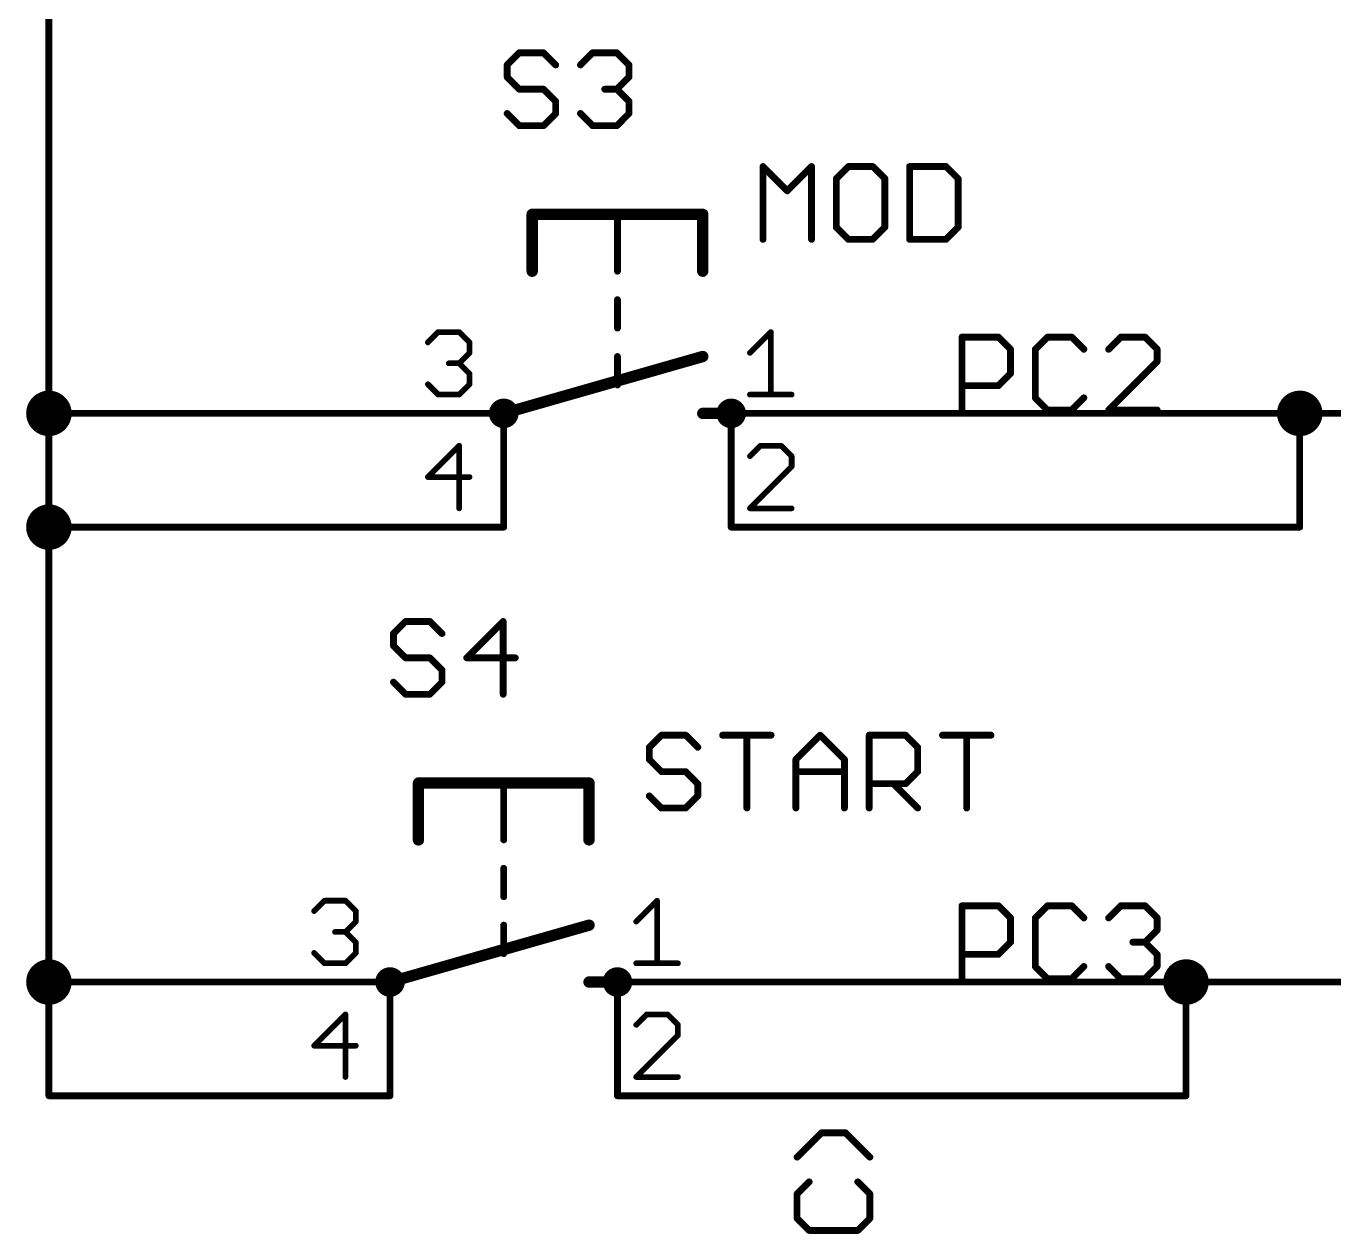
# Model space of a CAD drawing. Extents: x -13 to 211, y -15 to 133.
# Drawn here: x 121.41 to 150.62, y 80.74 to 107.71 of the extents above; entities that cross this region are included whole.
import ezdxf

# ---------------------------------------------------------------- set-up
doc = ezdxf.new("R2010")
doc.units = 0
for name, color, linetype in [('91', 94, 'CONTINUOUS'), ('94', 14, 'CONTINUOUS'), ('95', 251, 'CONTINUOUS'), ('96', 251, 'CONTINUOUS')]:
    doc.layers.add(name, color=color, linetype=linetype)

msp = doc.modelspace()

# ---------------------------------------------------------------- linework, layer by layer
at = {"layer": '91', "const_width": 0.1524}
for points in [[(121.92, 99.06), (121.92, 109.22)], [(121.92, 96.52), (121.92, 99.06)], [(129.54, 99.06), (121.92, 99.06)], [(139.7, 99.06), (149.86, 99.06)], [(149.86, 96.52), (149.86, 99.06)], [(121.92, 86.36), (121.92, 96.52)], [(129.54, 96.52), (121.92, 96.52)], [(139.7, 96.52), (149.86, 96.52)], [(121.92, 83.82), (121.92, 86.36)], [(127, 86.36), (121.92, 86.36)], [(147.32, 86.36), (137.16, 86.36)], [(149.86, 86.36), (147.32, 86.36)], [(147.32, 83.82), (147.32, 86.36)], [(127, 83.82), (121.92, 83.82)], [(137.16, 83.82), (147.32, 83.82)]]:
    msp.add_lwpolyline(points, dxfattribs=at)
at = {"layer": '91'}
for points, const_width in [([(121.92, 98.806, 1), (121.92, 99.314, 1), (121.92, 98.806)], 0.508), ([(149.86, 98.806, 1), (149.86, 99.314, 1), (149.86, 98.806)], 0.508), ([(121.9581, 99.06, 1), (121.8819, 99.06)], 0.0762), ([(121.92, 99.0981, 1), (121.92, 99.0219)], 0.0762), ([(121.8819, 99.06, 1), (121.9581, 99.06)], 0.0762), ([(129.54, 99.0219, 1), (129.54, 99.0981)], 0.0762), ([(139.7, 99.0981, 1), (139.7, 99.0219)], 0.0762), ([(149.8981, 99.06, 1), (149.8219, 99.06)], 0.0762), ([(149.86, 99.0219, 1), (149.86, 99.0981)], 0.0762), ([(121.92, 96.266, 1), (121.92, 96.774, 1), (121.92, 96.266)], 0.508), ([(121.9581, 96.52, 1), (121.8819, 96.52)], 0.0762), ([(121.92, 96.5581, 1), (121.92, 96.4819)], 0.0762), ([(121.8819, 96.52, 1), (121.9581, 96.52)], 0.0762), ([(129.54, 96.4819, 1), (129.54, 96.5581)], 0.0762), ([(139.7, 96.5581, 1), (139.7, 96.4819)], 0.0762), ([(149.8219, 96.52, 1), (149.8981, 96.52)], 0.0762), ([(149.86, 96.4819, 1), (149.86, 96.5581)], 0.0762), ([(121.92, 86.106, 1), (121.92, 86.614, 1), (121.92, 86.106)], 0.508), ([(147.32, 86.106, 1), (147.32, 86.614, 1), (147.32, 86.106)], 0.508), ([(121.9581, 86.36, 1), (121.8819, 86.36)], 0.0762), ([(121.92, 86.3981, 1), (121.92, 86.3219)], 0.0762), ([(121.8819, 86.36, 1), (121.9581, 86.36)], 0.0762), ([(127, 86.3219, 1), (127, 86.3981)], 0.0762), ([(137.16, 86.3981, 1), (137.16, 86.3219)], 0.0762), ([(147.32, 86.3981, 1), (147.32, 86.3219)], 0.0762), ([(147.3581, 86.36, 1), (147.2819, 86.36)], 0.0762), ([(147.32, 86.3219, 1), (147.32, 86.3981)], 0.0762), ([(149.86, 86.3219, 1), (149.86, 86.3981)], 0.0762), ([(121.92, 83.8581, 1), (121.92, 83.7819)], 0.0762), ([(121.8819, 83.82, 1), (121.9581, 83.82)], 0.0762), ([(127, 83.7819, 1), (127, 83.8581)], 0.0762), ([(137.16, 83.8581, 1), (137.16, 83.7819)], 0.0762), ([(147.2819, 83.82, 1), (147.3581, 83.82)], 0.0762), ([(147.32, 83.7819, 1), (147.32, 83.8581)], 0.0762)]:
    msp.add_lwpolyline(points, format="xyb", dxfattribs=dict(at, const_width=const_width))
at = {"layer": '94'}
for points, const_width in [([(132.715, 103.505), (132.715, 102.235)], 0.254), ([(134.62, 103.505), (132.715, 103.505)], 0.254), ([(136.525, 103.505), (134.62, 103.505)], 0.254), ([(134.62, 103.505), (134.62, 102.235)], 0.1524), ([(136.525, 103.505), (136.525, 102.235)], 0.254), ([(134.62, 101.6), (134.62, 100.965)], 0.1524), ([(132.08, 99.06), (136.525, 100.33)], 0.254), ([(134.62, 100.33), (134.62, 99.695)], 0.1524), ([(129.54, 99.06), (132.08, 99.06)], 0.1524), ([(132.08, 96.52), (132.08, 99.06)], 0.1524), ([(136.525, 99.06), (137.16, 99.06)], 0.254), ([(137.16, 96.52), (137.16, 99.06)], 0.1524), ([(139.7, 99.06), (137.16, 99.06)], 0.1524), ([(149.86, 99.06), (152.4, 99.06)], 0.1524), ([(129.54, 96.52), (132.08, 96.52)], 0.1524), ([(139.7, 96.52), (137.16, 96.52)], 0.1524), ([(130.175, 90.805), (130.175, 89.535)], 0.254), ([(132.08, 90.805), (130.175, 90.805)], 0.254), ([(133.985, 90.805), (132.08, 90.805)], 0.254), ([(132.08, 90.805), (132.08, 89.535)], 0.1524), ([(133.985, 90.805), (133.985, 89.535)], 0.254), ([(132.08, 88.9), (132.08, 88.265)], 0.1524), ([(129.54, 86.36), (133.985, 87.63)], 0.254), ([(132.08, 87.63), (132.08, 86.995)], 0.1524), ([(133.985, 86.36), (134.62, 86.36)], 0.254), ([(127, 86.36), (129.54, 86.36)], 0.1524), ([(129.54, 83.82), (129.54, 86.36)], 0.1524), ([(134.62, 83.82), (134.62, 86.36)], 0.1524), ([(137.16, 86.36), (134.62, 86.36)], 0.1524), ([(149.86, 86.36), (152.4, 86.36)], 0.1524), ([(127, 83.82), (129.54, 83.82)], 0.1524), ([(137.16, 83.82), (134.62, 83.82)], 0.1524)]:
    msp.add_lwpolyline(points, dxfattribs=dict(at, const_width=const_width))
for points, const_width in [([(132.7785, 103.505, 1), (132.6515, 103.505)], 0.127), ([(132.715, 103.5685, 1), (132.715, 103.4415)], 0.127), ([(134.62, 103.5685, 1), (134.62, 103.4415)], 0.127), ([(134.6581, 103.505, 1), (134.5819, 103.505)], 0.0762), ([(134.62, 103.4415, 1), (134.62, 103.5685)], 0.127), ([(136.5885, 103.505, 1), (136.4615, 103.505)], 0.127), ([(136.525, 103.4415, 1), (136.525, 103.5685)], 0.127), ([(132.6515, 102.235, 1), (132.7785, 102.235)], 0.127), ([(134.5819, 102.235, 1), (134.6581, 102.235)], 0.0762), ([(136.4615, 102.235, 1), (136.5885, 102.235)], 0.127), ([(134.6581, 101.6, 1), (134.5819, 101.6)], 0.0762), ([(134.5819, 100.965, 1), (134.6581, 100.965)], 0.0762), ([(134.6581, 100.33, 1), (134.5819, 100.33)], 0.0762), ([(136.5424, 100.2689, 1), (136.5076, 100.3911)], 0.127), ([(134.5819, 99.695, 1), (134.6581, 99.695)], 0.0762), ([(132.08, 98.933, 1), (132.08, 99.187, 1), (132.08, 98.933)], 0.4064), ([(137.16, 98.933, 1), (137.16, 99.187, 1), (137.16, 98.933)], 0.4064), ([(129.54, 99.0981, 1), (129.54, 99.0219)], 0.0762), ([(132.0626, 99.1211, 1), (132.0974, 98.9989)], 0.127), ([(132.1181, 99.06, 1), (132.0419, 99.06)], 0.0762), ([(132.08, 99.0219, 1), (132.08, 99.0981)], 0.0762), ([(136.525, 99.1235, 1), (136.525, 98.9965)], 0.127), ([(137.1981, 99.06, 1), (137.1219, 99.06)], 0.0762), ([(137.16, 99.0981, 1), (137.16, 99.0219)], 0.0762), ([(137.16, 98.9965, 1), (137.16, 99.1235)], 0.127), ([(139.7, 99.0219, 1), (139.7, 99.0981)], 0.0762), ([(149.86, 99.0981, 1), (149.86, 99.0219)], 0.0762), ([(129.54, 96.5581, 1), (129.54, 96.4819)], 0.0762), ([(132.0419, 96.52, 1), (132.1181, 96.52)], 0.0762), ([(132.08, 96.4819, 1), (132.08, 96.5581)], 0.0762), ([(137.16, 96.5581, 1), (137.16, 96.4819)], 0.0762), ([(137.1219, 96.52, 1), (137.1981, 96.52)], 0.0762), ([(139.7, 96.4819, 1), (139.7, 96.5581)], 0.0762), ([(130.2385, 90.805, 1), (130.1115, 90.805)], 0.127), ([(130.175, 90.8685, 1), (130.175, 90.7415)], 0.127), ([(132.08, 90.8685, 1), (132.08, 90.7415)], 0.127), ([(132.1181, 90.805, 1), (132.0419, 90.805)], 0.0762), ([(132.08, 90.7415, 1), (132.08, 90.8685)], 0.127), ([(134.0485, 90.805, 1), (133.9215, 90.805)], 0.127), ([(133.985, 90.7415, 1), (133.985, 90.8685)], 0.127), ([(130.1115, 89.535, 1), (130.2385, 89.535)], 0.127), ([(132.0419, 89.535, 1), (132.1181, 89.535)], 0.0762), ([(133.9215, 89.535, 1), (134.0485, 89.535)], 0.127), ([(132.1181, 88.9, 1), (132.0419, 88.9)], 0.0762), ([(132.0419, 88.265, 1), (132.1181, 88.265)], 0.0762), ([(132.1181, 87.63, 1), (132.0419, 87.63)], 0.0762), ([(134.0024, 87.5689, 1), (133.9676, 87.6911)], 0.127), ([(132.0419, 86.995, 1), (132.1181, 86.995)], 0.0762), ([(129.54, 86.233, 1), (129.54, 86.487, 1), (129.54, 86.233)], 0.4064), ([(129.5226, 86.4211, 1), (129.5574, 86.2989)], 0.127), ([(133.985, 86.4235, 1), (133.985, 86.2965)], 0.127), ([(134.62, 86.233, 1), (134.62, 86.487, 1), (134.62, 86.233)], 0.4064), ([(134.62, 86.2965, 1), (134.62, 86.4235)], 0.127), ([(127, 86.3981, 1), (127, 86.3219)], 0.0762), ([(129.5781, 86.36, 1), (129.5019, 86.36)], 0.0762), ([(129.54, 86.3219, 1), (129.54, 86.3981)], 0.0762), ([(134.6581, 86.36, 1), (134.5819, 86.36)], 0.0762), ([(134.62, 86.3981, 1), (134.62, 86.3219)], 0.0762), ([(137.16, 86.3219, 1), (137.16, 86.3981)], 0.0762), ([(149.86, 86.3981, 1), (149.86, 86.3219)], 0.0762), ([(127, 83.8581, 1), (127, 83.7819)], 0.0762), ([(129.5019, 83.82, 1), (129.5781, 83.82)], 0.0762), ([(129.54, 83.7819, 1), (129.54, 83.8581)], 0.0762), ([(134.62, 83.8581, 1), (134.62, 83.7819)], 0.0762), ([(134.5819, 83.82, 1), (134.6581, 83.82)], 0.0762), ([(137.16, 83.7819, 1), (137.16, 83.8581)], 0.0762)]:
    msp.add_lwpolyline(points, format="xyb", dxfattribs=dict(at, const_width=const_width))
at = {"layer": '95'}
for points, const_width in [([(132.4274, 107.1132), (132.1562, 106.842)], 0.1524), ([(132.1562, 106.842), (132.1562, 106.5709)], 0.1524), ([(132.9697, 107.1132), (132.4274, 107.1132)], 0.1524), ([(133.2409, 106.842), (132.9697, 107.1132)], 0.1524), ([(133.7934, 106.842), (134.0645, 107.1132)], 0.1524), ([(134.0645, 107.1132), (134.6069, 107.1132)], 0.1524), ([(134.6069, 107.1132), (134.878, 106.842)], 0.1524), ([(134.878, 106.842), (134.878, 106.5709)], 0.1524), ([(132.1562, 106.5709), (132.4274, 106.2997)], 0.1524), ([(134.878, 106.5709), (134.6069, 106.2997)], 0.1524), ([(132.4274, 106.2997), (132.9697, 106.2997)], 0.1524), ([(132.9697, 106.2997), (133.2409, 106.0285)], 0.1524), ([(134.6069, 106.2997), (134.3357, 106.2997)], 0.1524), ([(134.6069, 106.2997), (134.878, 106.0285)], 0.1524), ([(133.2409, 106.0285), (133.2409, 105.7574)], 0.1524), ([(134.878, 106.0285), (134.878, 105.7574)], 0.1524), ([(132.4274, 105.4862), (132.1562, 105.7574)], 0.1524), ([(133.2409, 105.7574), (132.9697, 105.4862)], 0.1524), ([(134.0645, 105.4862), (133.7934, 105.7574)], 0.1524), ([(134.878, 105.7574), (134.6069, 105.4862)], 0.1524), ([(132.9697, 105.4862), (132.4274, 105.4862)], 0.1524), ([(134.6069, 105.4862), (134.0645, 105.4862)], 0.1524), ([(130.3846, 100.6443), (130.6177, 100.8773)], 0.127), ([(130.6177, 100.8773), (131.0837, 100.8773)], 0.127), ([(131.0837, 100.8773), (131.3168, 100.6443)], 0.127), ([(137.5791, 100.4112), (138.0452, 100.8773)], 0.127), ([(138.0452, 100.8773), (138.0452, 99.4791)], 0.127), ([(142.3162, 99.1362), (142.3162, 100.7632)], 0.1524), ([(142.3162, 100.7632), (143.1297, 100.7632)], 0.1524), ([(143.1297, 100.7632), (143.4009, 100.492)], 0.1524), ([(144.2245, 100.7632), (143.9534, 100.492)], 0.1524), ([(144.7669, 100.7632), (144.2245, 100.7632)], 0.1524), ([(145.038, 100.492), (144.7669, 100.7632)], 0.1524), ([(145.8617, 100.7632), (145.5905, 100.492)], 0.1524), ([(146.404, 100.7632), (145.8617, 100.7632)], 0.1524), ([(146.6752, 100.492), (146.404, 100.7632)], 0.1524), ([(131.3168, 100.6443), (131.3168, 100.4112)], 0.127), ([(143.4009, 100.492), (143.4009, 99.9497)], 0.1524), ([(143.9534, 100.492), (143.9534, 99.4074)], 0.1524), ([(146.6752, 100.2209), (146.6752, 100.492)], 0.1524), ([(131.0837, 100.1782), (130.8507, 100.1782)], 0.127), ([(131.3168, 100.4112), (131.0837, 100.1782)], 0.127), ([(131.0837, 100.1782), (131.3168, 99.9452)], 0.127), ([(145.5905, 99.1362), (146.6752, 100.2209)], 0.1524), ([(131.3168, 99.9452), (131.3168, 99.7121)], 0.127), ([(143.4009, 99.9497), (143.1297, 99.6785)], 0.1524), ([(130.6177, 99.4791), (130.3846, 99.7121)], 0.127), ([(131.3168, 99.7121), (131.0837, 99.4791)], 0.127), ([(143.1297, 99.6785), (142.3162, 99.6785)], 0.1524), ([(131.0837, 99.4791), (130.6177, 99.4791)], 0.127), ([(137.5791, 99.4791), (138.5112, 99.4791)], 0.127), ([(143.9534, 99.4074), (144.2245, 99.1362)], 0.1524), ([(144.7669, 99.1362), (145.038, 99.4074)], 0.1524), ([(144.2245, 99.1362), (144.7669, 99.1362)], 0.1524), ([(146.6752, 99.1362), (145.5905, 99.1362)], 0.1524), ([(131.0837, 98.3373), (130.3846, 97.6382)], 0.127), ([(131.0837, 96.9391), (131.0837, 98.3373)], 0.127), ([(137.8121, 98.3373), (137.5791, 98.1043)], 0.127), ([(138.2782, 98.3373), (137.8121, 98.3373)], 0.127), ([(138.5112, 98.1043), (138.2782, 98.3373)], 0.127), ([(138.5112, 97.8712), (138.5112, 98.1043)], 0.127), ([(137.5791, 96.9391), (138.5112, 97.8712)], 0.127), ([(130.3846, 97.6382), (131.3168, 97.6382)], 0.127), ([(138.5112, 96.9391), (137.5791, 96.9391)], 0.127), ([(129.8874, 94.4132), (129.6162, 94.142)], 0.1524), ([(130.4297, 94.4132), (129.8874, 94.4132)], 0.1524), ([(130.7009, 94.142), (130.4297, 94.4132)], 0.1524), ([(132.0669, 94.4132), (131.2534, 93.5997)], 0.1524), ([(132.0669, 92.7862), (132.0669, 94.4132)], 0.1524), ([(129.6162, 94.142), (129.6162, 93.8709)], 0.1524), ([(129.6162, 93.8709), (129.8874, 93.5997)], 0.1524), ([(129.8874, 93.5997), (130.4297, 93.5997)], 0.1524), ([(130.4297, 93.5997), (130.7009, 93.3285)], 0.1524), ([(131.2534, 93.5997), (132.338, 93.5997)], 0.1524), ([(130.7009, 93.3285), (130.7009, 93.0574)], 0.1524), ([(129.8874, 92.7862), (129.6162, 93.0574)], 0.1524), ([(130.7009, 93.0574), (130.4297, 92.7862)], 0.1524), ([(130.4297, 92.7862), (129.8874, 92.7862)], 0.1524), ([(127.8446, 87.9443), (128.0777, 88.1773)], 0.127), ([(128.0777, 88.1773), (128.5437, 88.1773)], 0.127), ([(128.5437, 88.1773), (128.7767, 87.9443)], 0.127), ([(135.0391, 87.7112), (135.5052, 88.1773)], 0.127), ([(135.5052, 88.1773), (135.5052, 86.7791)], 0.127), ([(128.7767, 87.9443), (128.7767, 87.7112)], 0.127), ([(142.3162, 86.4362), (142.3162, 88.0632)], 0.1524), ([(142.3162, 88.0632), (143.1297, 88.0632)], 0.1524), ([(143.1297, 88.0632), (143.4009, 87.792)], 0.1524), ([(144.2245, 88.0632), (143.9534, 87.792)], 0.1524), ([(144.7669, 88.0632), (144.2245, 88.0632)], 0.1524), ([(145.038, 87.792), (144.7669, 88.0632)], 0.1524), ([(145.5905, 87.792), (145.8617, 88.0632)], 0.1524), ([(145.8617, 88.0632), (146.404, 88.0632)], 0.1524), ([(146.404, 88.0632), (146.6752, 87.792)], 0.1524), ([(128.7767, 87.7112), (128.5437, 87.4782)], 0.127), ([(143.4009, 87.792), (143.4009, 87.2497)], 0.1524), ([(143.9534, 87.792), (143.9534, 86.7074)], 0.1524), ([(146.6752, 87.792), (146.6752, 87.5209)], 0.1524), ([(128.5437, 87.4782), (128.3107, 87.4782)], 0.127), ([(128.5437, 87.4782), (128.7767, 87.2452)], 0.127), ([(146.6752, 87.5209), (146.404, 87.2497)], 0.1524), ([(128.0777, 86.7791), (127.8446, 87.0121)], 0.127), ([(128.7767, 87.0121), (128.5437, 86.7791)], 0.127), ([(128.7767, 87.2452), (128.7767, 87.0121)], 0.127), ([(143.1297, 86.9785), (142.3162, 86.9785)], 0.1524), ([(143.4009, 87.2497), (143.1297, 86.9785)], 0.1524), ([(146.404, 87.2497), (146.1328, 87.2497)], 0.1524), ([(146.404, 87.2497), (146.6752, 86.9785)], 0.1524), ([(146.6752, 86.9785), (146.6752, 86.7074)], 0.1524), ([(128.5437, 86.7791), (128.0777, 86.7791)], 0.127), ([(135.0391, 86.7791), (135.9712, 86.7791)], 0.127), ([(143.9534, 86.7074), (144.2245, 86.4362)], 0.1524), ([(144.7669, 86.4362), (145.038, 86.7074)], 0.1524), ([(145.8617, 86.4362), (145.5905, 86.7074)], 0.1524), ([(146.6752, 86.7074), (146.404, 86.4362)], 0.1524), ([(144.2245, 86.4362), (144.7669, 86.4362)], 0.1524), ([(146.404, 86.4362), (145.8617, 86.4362)], 0.1524), ([(128.5437, 85.6373), (127.8446, 84.9382)], 0.127), ([(128.5437, 84.2391), (128.5437, 85.6373)], 0.127), ([(135.2721, 85.6373), (135.0391, 85.4043)], 0.127), ([(135.7382, 85.6373), (135.2721, 85.6373)], 0.127), ([(135.9712, 85.4043), (135.7382, 85.6373)], 0.127), ([(135.9712, 85.1712), (135.9712, 85.4043)], 0.127), ([(127.8446, 84.9382), (128.7767, 84.9382)], 0.127), ([(135.0391, 84.2391), (135.9712, 85.1712)], 0.127), ([(135.9712, 84.2391), (135.0391, 84.2391)], 0.127)]:
    msp.add_lwpolyline(points, dxfattribs=dict(at, const_width=const_width))
for points, const_width in [([(132.1943, 106.842, 1), (132.1181, 106.842)], 0.0762), ([(132.4274, 107.1513, 1), (132.4274, 107.0751)], 0.0762), ([(132.4543, 107.0862, 1), (132.4004, 107.1401)], 0.0762), ([(132.9966, 107.1401, 1), (132.9428, 107.0862)], 0.0762), ([(132.9697, 107.0751, 1), (132.9697, 107.1513)], 0.0762), ([(134.0645, 107.1513, 1), (134.0645, 107.0751)], 0.0762), ([(134.0915, 107.0862, 1), (134.0376, 107.1401)], 0.0762), ([(134.6338, 107.1401, 1), (134.5799, 107.0862)], 0.0762), ([(134.6069, 107.0751, 1), (134.6069, 107.1513)], 0.0762), ([(134.9161, 106.842, 1), (134.8399, 106.842)], 0.0762), ([(132.1293, 106.869, 1), (132.1831, 106.8151)], 0.0762), ([(132.1831, 106.5978, 1), (132.1293, 106.5439)], 0.0762), ([(133.2139, 106.8151, 1), (133.2678, 106.869)], 0.0762), ([(133.7664, 106.869, 1), (133.8203, 106.8151)], 0.0762), ([(134.8511, 106.8151, 1), (134.905, 106.869)], 0.0762), ([(134.905, 106.5439, 1), (134.8511, 106.5978)], 0.0762), ([(132.1181, 106.5709, 1), (132.1943, 106.5709)], 0.0762), ([(132.4274, 106.3378, 1), (132.4274, 106.2616)], 0.0762), ([(132.4004, 106.2728, 1), (132.4543, 106.3266)], 0.0762), ([(132.9966, 106.3266, 1), (132.9428, 106.2728)], 0.0762), ([(132.9697, 106.2616, 1), (132.9697, 106.3378)], 0.0762), ([(134.3357, 106.3378, 1), (134.3357, 106.2616)], 0.0762), ([(134.6338, 106.3266, 1), (134.5799, 106.2728)], 0.0762), ([(134.5799, 106.3266, 1), (134.6338, 106.2728)], 0.0762), ([(134.6069, 106.2616, 1), (134.6069, 106.3378)], 0.0762), ([(134.8399, 106.5709, 1), (134.9161, 106.5709)], 0.0762), ([(133.279, 106.0285, 1), (133.2028, 106.0285)], 0.0762), ([(133.2139, 106.0016, 1), (133.2678, 106.0555)], 0.0762), ([(134.9161, 106.0285, 1), (134.8399, 106.0285)], 0.0762), ([(134.8511, 106.0016, 1), (134.905, 106.0555)], 0.0762), ([(132.1831, 105.7843, 1), (132.1293, 105.7304)], 0.0762), ([(133.2028, 105.7574, 1), (133.279, 105.7574)], 0.0762), ([(133.2678, 105.7304, 1), (133.2139, 105.7843)], 0.0762), ([(133.8203, 105.7843, 1), (133.7664, 105.7304)], 0.0762), ([(134.8399, 105.7574, 1), (134.9161, 105.7574)], 0.0762), ([(134.905, 105.7304, 1), (134.8511, 105.7843)], 0.0762), ([(132.4274, 105.5243, 1), (132.4274, 105.4481)], 0.0762), ([(132.4004, 105.4593, 1), (132.4543, 105.5131)], 0.0762), ([(132.9428, 105.5131, 1), (132.9966, 105.4593)], 0.0762), ([(132.9697, 105.4481, 1), (132.9697, 105.5243)], 0.0762), ([(134.0645, 105.5243, 1), (134.0645, 105.4481)], 0.0762), ([(134.0376, 105.4593, 1), (134.0915, 105.5131)], 0.0762), ([(134.5799, 105.5131, 1), (134.6338, 105.4593)], 0.0762), ([(134.6069, 105.4481, 1), (134.6069, 105.5243)], 0.0762), ([(130.6177, 100.909, 1), (130.6177, 100.8455)], 0.0635), ([(130.6401, 100.8548, 1), (130.5952, 100.8997)], 0.0635), ([(131.1062, 100.8997, 1), (131.0613, 100.8548)], 0.0635), ([(131.0837, 100.8455, 1), (131.0837, 100.909)], 0.0635), ([(138.0769, 100.8773, 1), (138.0134, 100.8773)], 0.0635), ([(138.0676, 100.8548, 1), (138.0227, 100.8997)], 0.0635), ([(142.3543, 100.7632, 1), (142.2781, 100.7632)], 0.0762), ([(142.3162, 100.8013, 1), (142.3162, 100.7251)], 0.0762), ([(143.1566, 100.7901, 1), (143.1028, 100.7362)], 0.0762), ([(143.1297, 100.7251, 1), (143.1297, 100.8013)], 0.0762), ([(144.2245, 100.8013, 1), (144.2245, 100.7251)], 0.0762), ([(144.2515, 100.7362, 1), (144.1976, 100.7901)], 0.0762), ([(144.7938, 100.7901, 1), (144.7399, 100.7362)], 0.0762), ([(144.7669, 100.7251, 1), (144.7669, 100.8013)], 0.0762), ([(145.8617, 100.8013, 1), (145.8617, 100.7251)], 0.0762), ([(145.8886, 100.7362, 1), (145.8347, 100.7901)], 0.0762), ([(146.4309, 100.7901, 1), (146.3771, 100.7362)], 0.0762), ([(146.404, 100.7251, 1), (146.404, 100.8013)], 0.0762), ([(130.3622, 100.6667, 1), (130.4071, 100.6218)], 0.0635), ([(131.3485, 100.6443, 1), (131.285, 100.6443)], 0.0635), ([(131.2943, 100.6218, 1), (131.3392, 100.6667)], 0.0635), ([(143.439, 100.492, 1), (143.3628, 100.492)], 0.0762), ([(143.3739, 100.4651, 1), (143.4278, 100.519)], 0.0762), ([(143.9264, 100.519, 1), (143.9803, 100.4651)], 0.0762), ([(143.9915, 100.492, 1), (143.9153, 100.492)], 0.0762), ([(145.0111, 100.4651, 1), (145.065, 100.519)], 0.0762), ([(145.5636, 100.519, 1), (145.6175, 100.4651)], 0.0762), ([(146.7133, 100.492, 1), (146.6371, 100.492)], 0.0762), ([(146.6482, 100.4651, 1), (146.7021, 100.519)], 0.0762), ([(130.8507, 100.2099, 1), (130.8507, 100.1464)], 0.0635), ([(131.1062, 100.2006, 1), (131.0613, 100.1557)], 0.0635), ([(131.0613, 100.2006, 1), (131.1062, 100.1557)], 0.0635), ([(131.0837, 100.1464, 1), (131.0837, 100.2099)], 0.0635), ([(131.285, 100.4112, 1), (131.3485, 100.4112)], 0.0635), ([(131.3392, 100.3888, 1), (131.2943, 100.4337)], 0.0635), ([(137.5566, 100.4337, 1), (137.6016, 100.3888)], 0.0635), ([(146.6371, 100.2209, 1), (146.7133, 100.2209)], 0.0762), ([(146.7021, 100.1939, 1), (146.6482, 100.2478)], 0.0762), ([(131.3485, 99.9452, 1), (131.285, 99.9452)], 0.0635), ([(131.2943, 99.9227, 1), (131.3392, 99.9676)], 0.0635), ([(143.3628, 99.9497, 1), (143.439, 99.9497)], 0.0762), ([(143.4278, 99.9228, 1), (143.3739, 99.9766)], 0.0762), ([(130.4071, 99.7346, 1), (130.3622, 99.6897)], 0.0635), ([(131.285, 99.7121, 1), (131.3485, 99.7121)], 0.0635), ([(131.3392, 99.6897, 1), (131.2943, 99.7346)], 0.0635), ([(142.3162, 99.7166, 1), (142.3162, 99.6404)], 0.0762), ([(143.1028, 99.7055, 1), (143.1566, 99.6516)], 0.0762), ([(143.1297, 99.6404, 1), (143.1297, 99.7166)], 0.0762), ([(130.6177, 99.5109, 1), (130.6177, 99.4474)], 0.0635), ([(130.5952, 99.4566, 1), (130.6401, 99.5016)], 0.0635), ([(131.0613, 99.5016, 1), (131.1062, 99.4566)], 0.0635), ([(131.0837, 99.4474, 1), (131.0837, 99.5109)], 0.0635), ([(137.5791, 99.5109, 1), (137.5791, 99.4474)], 0.0635), ([(138.0134, 99.4791, 1), (138.0769, 99.4791)], 0.0635), ([(138.5112, 99.4474, 1), (138.5112, 99.5109)], 0.0635), ([(143.9803, 99.4343, 1), (143.9264, 99.3804)], 0.0762), ([(143.9153, 99.4074, 1), (143.9915, 99.4074)], 0.0762), ([(145.065, 99.3804, 1), (145.0111, 99.4343)], 0.0762), ([(142.2781, 99.1362, 1), (142.3543, 99.1362)], 0.0762), ([(144.2245, 99.1743, 1), (144.2245, 99.0981)], 0.0762), ([(144.1976, 99.1093, 1), (144.2515, 99.1631)], 0.0762), ([(144.7399, 99.1631, 1), (144.7938, 99.1093)], 0.0762), ([(144.7669, 99.0981, 1), (144.7669, 99.1743)], 0.0762), ([(145.5905, 99.1743, 1), (145.5905, 99.0981)], 0.0762), ([(145.5636, 99.1631, 1), (145.6175, 99.1093)], 0.0762), ([(146.6752, 99.0981, 1), (146.6752, 99.1743)], 0.0762), ([(131.1155, 98.3373, 1), (131.052, 98.3373)], 0.0635), ([(131.1062, 98.3148, 1), (131.0613, 98.3597)], 0.0635), ([(137.5566, 98.1267, 1), (137.6016, 98.0818)], 0.0635), ([(137.8121, 98.369, 1), (137.8121, 98.3055)], 0.0635), ([(137.8346, 98.3148, 1), (137.7897, 98.3597)], 0.0635), ([(138.3006, 98.3597, 1), (138.2557, 98.3148)], 0.0635), ([(138.2782, 98.3055, 1), (138.2782, 98.369)], 0.0635), ([(138.543, 98.1043, 1), (138.4795, 98.1043)], 0.0635), ([(138.4888, 98.0818, 1), (138.5337, 98.1267)], 0.0635), ([(138.4795, 97.8712, 1), (138.543, 97.8712)], 0.0635), ([(138.5337, 97.8488, 1), (138.4888, 97.8937)], 0.0635), ([(130.3846, 97.6699, 1), (130.3846, 97.6064)], 0.0635), ([(130.3622, 97.6606, 1), (130.4071, 97.6157)], 0.0635), ([(131.3168, 97.6064, 1), (131.3168, 97.6699)], 0.0635), ([(137.5566, 96.9616, 1), (137.6016, 96.9166)], 0.0635), ([(137.5791, 96.9709, 1), (137.5791, 96.9074)], 0.0635), ([(138.5112, 96.9074, 1), (138.5112, 96.9709)], 0.0635), ([(131.052, 96.9391, 1), (131.1155, 96.9391)], 0.0635), ([(129.8874, 94.4513, 1), (129.8874, 94.3751)], 0.0762), ([(129.9143, 94.3862, 1), (129.8604, 94.4401)], 0.0762), ([(130.4566, 94.4401, 1), (130.4028, 94.3862)], 0.0762), ([(130.4297, 94.3751, 1), (130.4297, 94.4513)], 0.0762), ([(132.105, 94.4132, 1), (132.0288, 94.4132)], 0.0762), ([(132.0938, 94.3862, 1), (132.0399, 94.4401)], 0.0762), ([(129.6543, 94.142, 1), (129.5781, 94.142)], 0.0762), ([(129.5893, 94.169, 1), (129.6431, 94.1151)], 0.0762), ([(130.6739, 94.1151, 1), (130.7278, 94.169)], 0.0762), ([(129.6431, 93.8978, 1), (129.5893, 93.8439)], 0.0762), ([(129.5781, 93.8709, 1), (129.6543, 93.8709)], 0.0762), ([(129.8874, 93.6378, 1), (129.8874, 93.5616)], 0.0762), ([(129.8604, 93.5728, 1), (129.9143, 93.6266)], 0.0762), ([(130.4566, 93.6266, 1), (130.4028, 93.5728)], 0.0762), ([(130.4297, 93.5616, 1), (130.4297, 93.6378)], 0.0762), ([(131.2534, 93.6378, 1), (131.2534, 93.5616)], 0.0762), ([(131.2264, 93.6266, 1), (131.2803, 93.5728)], 0.0762), ([(132.338, 93.5616, 1), (132.338, 93.6378)], 0.0762), ([(130.739, 93.3285, 1), (130.6628, 93.3285)], 0.0762), ([(130.6739, 93.3016, 1), (130.7278, 93.3555)], 0.0762), ([(129.6431, 93.0843, 1), (129.5893, 93.0304)], 0.0762), ([(130.6628, 93.0574, 1), (130.739, 93.0574)], 0.0762), ([(130.7278, 93.0304, 1), (130.6739, 93.0843)], 0.0762), ([(129.8874, 92.8243, 1), (129.8874, 92.7481)], 0.0762), ([(129.8604, 92.7593, 1), (129.9143, 92.8131)], 0.0762), ([(130.4028, 92.8131, 1), (130.4566, 92.7593)], 0.0762), ([(130.4297, 92.7481, 1), (130.4297, 92.8243)], 0.0762), ([(132.0288, 92.7862, 1), (132.105, 92.7862)], 0.0762), ([(128.0777, 88.209, 1), (128.0777, 88.1455)], 0.0635), ([(128.1001, 88.1548, 1), (128.0552, 88.1997)], 0.0635), ([(128.5662, 88.1997, 1), (128.5213, 88.1548)], 0.0635), ([(128.5437, 88.1455, 1), (128.5437, 88.209)], 0.0635), ([(135.5369, 88.1773, 1), (135.4734, 88.1773)], 0.0635), ([(135.5276, 88.1548, 1), (135.4827, 88.1997)], 0.0635), ([(127.8222, 87.9667, 1), (127.8671, 87.9218)], 0.0635), ([(128.8085, 87.9443, 1), (128.745, 87.9443)], 0.0635), ([(128.7543, 87.9218, 1), (128.7992, 87.9667)], 0.0635), ([(142.3543, 88.0632, 1), (142.2781, 88.0632)], 0.0762), ([(142.3162, 88.1013, 1), (142.3162, 88.0251)], 0.0762), ([(143.1566, 88.0901, 1), (143.1028, 88.0362)], 0.0762), ([(143.1297, 88.0251, 1), (143.1297, 88.1013)], 0.0762), ([(144.2245, 88.1013, 1), (144.2245, 88.0251)], 0.0762), ([(144.2515, 88.0362, 1), (144.1976, 88.0901)], 0.0762), ([(144.7938, 88.0901, 1), (144.7399, 88.0362)], 0.0762), ([(144.7669, 88.0251, 1), (144.7669, 88.1013)], 0.0762), ([(145.8617, 88.1013, 1), (145.8617, 88.0251)], 0.0762), ([(145.8886, 88.0362, 1), (145.8347, 88.0901)], 0.0762), ([(146.4309, 88.0901, 1), (146.3771, 88.0362)], 0.0762), ([(146.404, 88.0251, 1), (146.404, 88.1013)], 0.0762), ([(128.745, 87.7112, 1), (128.8085, 87.7112)], 0.0635), ([(128.7992, 87.6888, 1), (128.7543, 87.7337)], 0.0635), ([(135.0166, 87.7337, 1), (135.0616, 87.6888)], 0.0635), ([(143.439, 87.792, 1), (143.3628, 87.792)], 0.0762), ([(143.3739, 87.7651, 1), (143.4278, 87.819)], 0.0762), ([(143.9264, 87.819, 1), (143.9803, 87.7651)], 0.0762), ([(143.9915, 87.792, 1), (143.9153, 87.792)], 0.0762), ([(145.0111, 87.7651, 1), (145.065, 87.819)], 0.0762), ([(145.5636, 87.819, 1), (145.6175, 87.7651)], 0.0762), ([(146.7133, 87.792, 1), (146.6371, 87.792)], 0.0762), ([(146.6482, 87.7651, 1), (146.7021, 87.819)], 0.0762), ([(128.3107, 87.5099, 1), (128.3107, 87.4464)], 0.0635), ([(128.5662, 87.5006, 1), (128.5213, 87.4557)], 0.0635), ([(128.5213, 87.5006, 1), (128.5662, 87.4557)], 0.0635), ([(128.5437, 87.4464, 1), (128.5437, 87.5099)], 0.0635), ([(146.6371, 87.5209, 1), (146.7133, 87.5209)], 0.0762), ([(146.7021, 87.4939, 1), (146.6482, 87.5478)], 0.0762), ([(127.8671, 87.0346, 1), (127.8222, 86.9897)], 0.0635), ([(128.8085, 87.2452, 1), (128.745, 87.2452)], 0.0635), ([(128.7543, 87.2227, 1), (128.7992, 87.2676)], 0.0635), ([(128.7992, 86.9897, 1), (128.7543, 87.0346)], 0.0635), ([(142.3162, 87.0166, 1), (142.3162, 86.9404)], 0.0762), ([(143.1297, 86.9404, 1), (143.1297, 87.0166)], 0.0762), ([(143.3628, 87.2497, 1), (143.439, 87.2497)], 0.0762), ([(143.4278, 87.2228, 1), (143.3739, 87.2766)], 0.0762), ([(146.1328, 87.2878, 1), (146.1328, 87.2116)], 0.0762), ([(146.4309, 87.2766, 1), (146.3771, 87.2228)], 0.0762), ([(146.3771, 87.2766, 1), (146.4309, 87.2228)], 0.0762), ([(146.404, 87.2116, 1), (146.404, 87.2878)], 0.0762), ([(146.7133, 86.9785, 1), (146.6371, 86.9785)], 0.0762), ([(128.0777, 86.8109, 1), (128.0777, 86.7473)], 0.0635), ([(128.0552, 86.7566, 1), (128.1001, 86.8016)], 0.0635), ([(128.5213, 86.8016, 1), (128.5662, 86.7566)], 0.0635), ([(128.5437, 86.7473, 1), (128.5437, 86.8109)], 0.0635), ([(128.745, 87.0121, 1), (128.8085, 87.0121)], 0.0635), ([(135.0391, 86.8109, 1), (135.0391, 86.7473)], 0.0635), ([(135.4734, 86.7791, 1), (135.5369, 86.7791)], 0.0635), ([(135.9712, 86.7473, 1), (135.9712, 86.8109)], 0.0635), ([(143.1028, 87.0055, 1), (143.1566, 86.9516)], 0.0762), ([(143.9803, 86.7343, 1), (143.9264, 86.6804)], 0.0762), ([(145.065, 86.6804, 1), (145.0111, 86.7343)], 0.0762), ([(145.6175, 86.7343, 1), (145.5636, 86.6804)], 0.0762), ([(146.6482, 86.9516, 1), (146.7021, 87.0055)], 0.0762), ([(146.7021, 86.6804, 1), (146.6482, 86.7343)], 0.0762), ([(142.2781, 86.4362, 1), (142.3543, 86.4362)], 0.0762), ([(143.9153, 86.7074, 1), (143.9915, 86.7074)], 0.0762), ([(144.2245, 86.4743, 1), (144.2245, 86.3981)], 0.0762), ([(144.1976, 86.4093, 1), (144.2515, 86.4631)], 0.0762), ([(144.7399, 86.4631, 1), (144.7938, 86.4093)], 0.0762), ([(144.7669, 86.3981, 1), (144.7669, 86.4743)], 0.0762), ([(145.8617, 86.4743, 1), (145.8617, 86.3981)], 0.0762), ([(145.8347, 86.4093, 1), (145.8886, 86.4631)], 0.0762), ([(146.3771, 86.4631, 1), (146.4309, 86.4093)], 0.0762), ([(146.404, 86.3981, 1), (146.404, 86.4743)], 0.0762), ([(146.6371, 86.7074, 1), (146.7133, 86.7074)], 0.0762), ([(128.5755, 85.6373, 1), (128.512, 85.6373)], 0.0635), ([(128.5662, 85.6148, 1), (128.5213, 85.6597)], 0.0635), ([(135.2721, 85.669, 1), (135.2721, 85.6055)], 0.0635), ([(135.2946, 85.6148, 1), (135.2497, 85.6597)], 0.0635), ([(135.7606, 85.6597, 1), (135.7157, 85.6148)], 0.0635), ([(135.7382, 85.6055, 1), (135.7382, 85.669)], 0.0635), ([(135.0166, 85.4267, 1), (135.0616, 85.3818)], 0.0635), ([(136.003, 85.4043, 1), (135.9395, 85.4043)], 0.0635), ([(135.9488, 85.3818, 1), (135.9937, 85.4267)], 0.0635), ([(127.8446, 84.9699, 1), (127.8446, 84.9064)], 0.0635), ([(128.7767, 84.9064, 1), (128.7767, 84.9699)], 0.0635), ([(135.9395, 85.1712, 1), (136.003, 85.1712)], 0.0635), ([(135.9937, 85.1488, 1), (135.9488, 85.1937)], 0.0635), ([(127.8222, 84.9606, 1), (127.8671, 84.9157)], 0.0635), ([(128.512, 84.2391, 1), (128.5755, 84.2391)], 0.0635), ([(135.0166, 84.2616, 1), (135.0616, 84.2166)], 0.0635), ([(135.0391, 84.2709, 1), (135.0391, 84.2074)], 0.0635), ([(135.9712, 84.2074, 1), (135.9712, 84.2709)], 0.0635)]:
    msp.add_lwpolyline(points, format="xyb", dxfattribs=dict(at, const_width=const_width))
at = {"layer": '96', "const_width": 0.1524}
for points in [[(137.8712, 102.9462), (137.8712, 104.5732)], [(137.8712, 104.5732), (138.4135, 104.0309)], [(138.4135, 104.0309), (138.9559, 104.5732)], [(138.9559, 104.5732), (138.9559, 102.9462)], [(139.7795, 104.5732), (139.5084, 104.302)], [(140.3219, 104.5732), (139.7795, 104.5732)], [(140.593, 104.302), (140.3219, 104.5732)], [(141.1455, 104.5732), (141.1455, 102.9462)], [(141.959, 104.5732), (141.1455, 104.5732)], [(142.2302, 104.302), (141.959, 104.5732)], [(139.5084, 104.302), (139.5084, 103.2174)], [(140.593, 103.2174), (140.593, 104.302)], [(142.2302, 103.2174), (142.2302, 104.302)], [(139.5084, 103.2174), (139.7795, 102.9462)], [(140.3219, 102.9462), (140.593, 103.2174)], [(141.959, 102.9462), (142.2302, 103.2174)], [(139.7795, 102.9462), (140.3219, 102.9462)], [(141.1455, 102.9462), (141.959, 102.9462)], [(135.6024, 91.8732), (135.3312, 91.602)], [(136.1447, 91.8732), (135.6024, 91.8732)], [(136.4159, 91.602), (136.1447, 91.8732)], [(136.9684, 91.8732), (138.053, 91.8732)], [(137.5107, 90.2462), (137.5107, 91.8732)], [(138.6055, 91.3309), (139.1478, 91.8732)], [(139.1478, 91.8732), (139.6902, 91.3309)], [(140.2427, 90.2462), (140.2427, 91.8732)], [(140.2427, 91.8732), (141.0562, 91.8732)], [(141.0562, 91.8732), (141.3273, 91.602)], [(141.8798, 91.8732), (142.9645, 91.8732)], [(142.4222, 90.2462), (142.4222, 91.8732)], [(135.3312, 91.602), (135.3312, 91.3309)], [(141.3273, 91.602), (141.3273, 91.0597)], [(135.3312, 91.3309), (135.6024, 91.0597)], [(135.6024, 91.0597), (136.1447, 91.0597)], [(136.1447, 91.0597), (136.4159, 90.7885)], [(138.6055, 90.2462), (138.6055, 91.3309)], [(138.6055, 91.0597), (139.6902, 91.0597)], [(139.6902, 91.3309), (139.6902, 90.2462)], [(141.3273, 91.0597), (141.0562, 90.7885)], [(136.4159, 90.7885), (136.4159, 90.5174)], [(141.0562, 90.7885), (140.2427, 90.7885)], [(140.785, 90.7885), (141.3273, 90.2462)], [(135.6024, 90.2462), (135.3312, 90.5174)], [(136.4159, 90.5174), (136.1447, 90.2462)], [(136.1447, 90.2462), (135.6024, 90.2462)], [(139.1741, 82.9924), (138.6318, 82.45)], [(139.7165, 82.9924), (139.1741, 82.9924)], [(140.2588, 82.45), (139.7165, 82.9924)], [(138.903, 81.8975), (138.6318, 81.6264)], [(140.2588, 81.6264), (139.9876, 81.8975)], [(138.6318, 81.6264), (138.6318, 81.0841)], [(140.2588, 81.0841), (140.2588, 81.6264)], [(138.6318, 81.0841), (138.903, 80.8129)], [(139.9876, 80.8129), (140.2588, 81.0841)], [(138.903, 80.8129), (139.9876, 80.8129)]]:
    msp.add_lwpolyline(points, dxfattribs=at)
at = {"layer": '96', "const_width": 0.0762}
for points in [[(137.9093, 104.5732, 1), (137.8331, 104.5732)], [(137.8981, 104.6001, 1), (137.8443, 104.5462)], [(138.994, 104.5732, 1), (138.9178, 104.5732)], [(138.9828, 104.5462, 1), (138.9289, 104.6001)], [(139.7795, 104.6113, 1), (139.7795, 104.5351)], [(139.8065, 104.5462, 1), (139.7526, 104.6001)], [(140.3488, 104.6001, 1), (140.2949, 104.5462)], [(140.3219, 104.5351, 1), (140.3219, 104.6113)], [(141.1836, 104.5732, 1), (141.1074, 104.5732)], [(141.1455, 104.6113, 1), (141.1455, 104.5351)], [(141.9859, 104.6001, 1), (141.9321, 104.5462)], [(141.959, 104.5351, 1), (141.959, 104.6113)], [(139.4814, 104.329, 1), (139.5353, 104.2751)], [(139.5465, 104.302, 1), (139.4703, 104.302)], [(140.6311, 104.302, 1), (140.5549, 104.302)], [(140.5661, 104.2751, 1), (140.62, 104.329)], [(142.2683, 104.302, 1), (142.1921, 104.302)], [(142.2032, 104.2751, 1), (142.2571, 104.329)], [(138.3866, 104.0578, 1), (138.4405, 104.0039)], [(138.3866, 104.0039, 1), (138.4405, 104.0578)], [(139.5353, 103.2443, 1), (139.4814, 103.1904)], [(139.4703, 103.2174, 1), (139.5465, 103.2174)], [(140.5549, 103.2174, 1), (140.6311, 103.2174)], [(140.62, 103.1904, 1), (140.5661, 103.2443)], [(142.1921, 103.2174, 1), (142.2683, 103.2174)], [(142.2571, 103.1904, 1), (142.2032, 103.2443)], [(137.8331, 102.9462, 1), (137.9093, 102.9462)], [(138.9178, 102.9462, 1), (138.994, 102.9462)], [(139.7795, 102.9843, 1), (139.7795, 102.9081)], [(139.7526, 102.9193, 1), (139.8065, 102.9731)], [(140.2949, 102.9731, 1), (140.3488, 102.9193)], [(140.3219, 102.9081, 1), (140.3219, 102.9843)], [(141.1455, 102.9843, 1), (141.1455, 102.9081)], [(141.1074, 102.9462, 1), (141.1836, 102.9462)], [(141.9321, 102.9731, 1), (141.9859, 102.9193)], [(141.959, 102.9081, 1), (141.959, 102.9843)], [(135.6024, 91.9113, 1), (135.6024, 91.8351)], [(135.6293, 91.8462, 1), (135.5754, 91.9001)], [(136.1716, 91.9001, 1), (136.1178, 91.8462)], [(136.1447, 91.8351, 1), (136.1447, 91.9113)], [(136.9684, 91.9113, 1), (136.9684, 91.8351)], [(137.5488, 91.8732, 1), (137.4726, 91.8732)], [(138.053, 91.8351, 1), (138.053, 91.9113)], [(139.1748, 91.9001, 1), (139.1209, 91.8462)], [(139.1748, 91.8462, 1), (139.1209, 91.9001)], [(140.2808, 91.8732, 1), (140.2046, 91.8732)], [(140.2427, 91.9113, 1), (140.2427, 91.8351)], [(141.0831, 91.9001, 1), (141.0292, 91.8462)], [(141.0562, 91.8351, 1), (141.0562, 91.9113)], [(141.8798, 91.9113, 1), (141.8798, 91.8351)], [(142.4603, 91.8732, 1), (142.3841, 91.8732)], [(142.9645, 91.8351, 1), (142.9645, 91.9113)], [(135.3693, 91.602, 1), (135.2931, 91.602)], [(135.3043, 91.629, 1), (135.3581, 91.5751)], [(136.3889, 91.5751, 1), (136.4428, 91.629)], [(141.3654, 91.602, 1), (141.2892, 91.602)], [(141.3004, 91.5751, 1), (141.3543, 91.629)], [(135.3581, 91.3578, 1), (135.3043, 91.3039)], [(135.2931, 91.3309, 1), (135.3693, 91.3309)], [(135.6024, 91.0978, 1), (135.6024, 91.0216)], [(136.1716, 91.0866, 1), (136.1178, 91.0328)], [(136.1447, 91.0216, 1), (136.1447, 91.0978)], [(138.6436, 91.3309, 1), (138.5674, 91.3309)], [(138.5786, 91.3578, 1), (138.6325, 91.3039)], [(138.6055, 91.0978, 1), (138.6055, 91.0216)], [(139.7283, 91.3309, 1), (139.6521, 91.3309)], [(139.6632, 91.3039, 1), (139.7171, 91.3578)], [(139.6902, 91.0216, 1), (139.6902, 91.0978)], [(141.3543, 91.0328, 1), (141.3004, 91.0866)], [(135.5754, 91.0328, 1), (135.6293, 91.0866)], [(136.454, 90.7885, 1), (136.3778, 90.7885)], [(136.3889, 90.7616, 1), (136.4428, 90.8155)], [(140.2427, 90.8266, 1), (140.2427, 90.7504)], [(140.8119, 90.8155, 1), (140.7581, 90.7616)], [(141.0292, 90.8155, 1), (141.0831, 90.7616)], [(141.0562, 90.7504, 1), (141.0562, 90.8266)], [(141.2892, 91.0597, 1), (141.3654, 91.0597)], [(135.3581, 90.5443, 1), (135.3043, 90.4904)], [(136.3778, 90.5174, 1), (136.454, 90.5174)], [(136.4428, 90.4904, 1), (136.3889, 90.5443)], [(135.6024, 90.2843, 1), (135.6024, 90.2081)], [(135.5754, 90.2193, 1), (135.6293, 90.2731)], [(136.1178, 90.2731, 1), (136.1716, 90.2193)], [(136.1447, 90.2081, 1), (136.1447, 90.2843)], [(137.4726, 90.2462, 1), (137.5488, 90.2462)], [(138.5674, 90.2462, 1), (138.6436, 90.2462)], [(139.6521, 90.2462, 1), (139.7283, 90.2462)], [(140.2046, 90.2462, 1), (140.2808, 90.2462)], [(141.3004, 90.2193, 1), (141.3543, 90.2731)], [(142.3841, 90.2462, 1), (142.4603, 90.2462)], [(139.1741, 83.0305, 1), (139.1741, 82.9543)], [(139.2011, 82.9654, 1), (139.1472, 83.0193)], [(139.7434, 83.0193, 1), (139.6895, 82.9654)], [(139.7165, 82.9543, 1), (139.7165, 83.0305)], [(138.6049, 82.477, 1), (138.6588, 82.4231)], [(140.2319, 82.4231, 1), (140.2857, 82.477)], [(138.9299, 81.8706, 1), (138.876, 81.9245)], [(140.0146, 81.9245, 1), (139.9607, 81.8706)], [(138.6699, 81.6264, 1), (138.5937, 81.6264)], [(138.6049, 81.6533, 1), (138.6588, 81.5994)], [(140.2969, 81.6264, 1), (140.2207, 81.6264)], [(140.2319, 81.5994, 1), (140.2857, 81.6533)], [(138.6588, 81.111, 1), (138.6049, 81.0571)], [(138.5937, 81.0841, 1), (138.6699, 81.0841)], [(140.2207, 81.0841, 1), (140.2969, 81.0841)], [(140.2857, 81.0571, 1), (140.2319, 81.111)], [(138.903, 80.851, 1), (138.903, 80.7748)], [(138.876, 80.7859, 1), (138.9299, 80.8398)], [(139.9607, 80.8398, 1), (140.0146, 80.7859)], [(139.9876, 80.7748, 1), (139.9876, 80.851)]]:
    msp.add_lwpolyline(points, format="xyb", dxfattribs=at)

doc.saveas('drawing.dxf')
